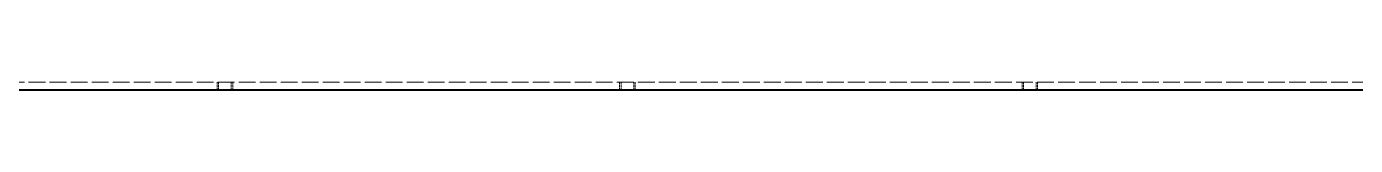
# Model space of a CAD drawing. Header units: millimetres. Extents: x 0 to 2378, y 0 to 1682.
# Drawn here: x 361 to 702.7, y 952.8 to 954.8 of the extents above; entities that cross this region are included whole.
import ezdxf

# ---------------------------------------------------------------- set-up
doc = ezdxf.new("R2010")
doc.units = ezdxf.units.MM
doc.header["$LTSCALE"] = 2
doc.linetypes.add('DASHED', pattern=[0.2067, 0.1654, -0.0413])
doc.layers.add('가려진 것(ISO)', color=2, linetype='DASHED', lineweight=18)
doc.layers.add('가시적인 것(ISO)', color=3, linetype='Continuous', lineweight=40)

msp = doc.modelspace()

# ---------------------------------------------------------------- linework, layer by layer
at = {"layer": '가려진 것(ISO)', "ltscale": 13.06797}
msp.add_line((280.4684, 954.7656), (750.4684, 954.7656), dxfattribs=at)
at = {"layer": '가려진 것(ISO)', "ltscale": 1.904597}
for p, q in [((409.9684, 954.7656), (409.9684, 952.7656)), ((410.3474, 952.7656), (410.3474, 954.7656)), ((413.5894, 952.7656), (413.5894, 954.7656)), ((413.9684, 952.7656), (413.9684, 954.7656)), ((513.4684, 954.7656), (513.4684, 952.7656)), ((513.8474, 952.7656), (513.8474, 954.7656)), ((517.0894, 952.7656), (517.0894, 954.7656)), ((517.4684, 952.7656), (517.4684, 954.7656)), ((616.9684, 954.7656), (616.9684, 952.7656)), ((617.3474, 952.7656), (617.3474, 954.7656)), ((620.5894, 952.7656), (620.5894, 954.7656)), ((620.9684, 952.7656), (620.9684, 954.7656))]:
    msp.add_line(p, q, dxfattribs=at)
at = {"layer": '가시적인 것(ISO)'}
msp.add_line((282.4684, 952.7656), (748.4684, 952.7656), dxfattribs=at)

doc.saveas('drawing.dxf')
